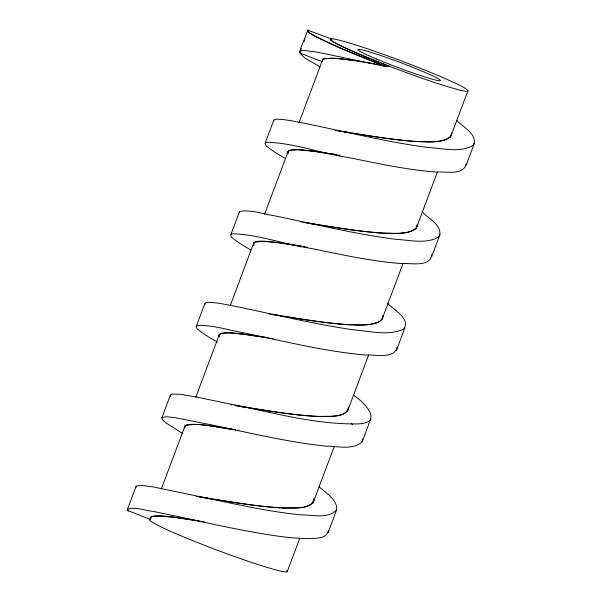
<?xml version="1.0" encoding="UTF-8"?>
<svg xmlns="http://www.w3.org/2000/svg" width="602" height="602" viewBox="0 0 602 602"><rect width="100%" height="100%" fill="white"/><g stroke="black" fill="none" stroke-linecap="round" stroke-linejoin="round"><path stroke-width="0.9" d="M417.359 224.516L416.223 227.849A76.74 20.543 19.5 0 1 415.658 228.579A76.74 20.468 18.9 0 1 414.936 229.242A76.89 20.393 18.4 0 1 414.086 229.859A76.89 20.257 17.9 0 1 413.107 230.431A76.74 20.047 17.3 0 1 412.001 230.95A76.74 19.851 16.8 0 1 410.767 231.416A76.89 19.663 16.3 0 1 409.42 231.838A76.89 19.407 15.8 0 1 407.945 232.206A76.74 19.083 15.3 0 1 406.35 232.53A76.74 18.775 14.9 0 1 404.642 232.801A76.89 18.474 14.4 0 1 402.821 233.027M451.771 132.959L450.635 136.293A76.74 20.543 19.5 0 1 450.078 137.023A76.74 20.468 18.9 0 1 449.355 137.685A76.89 20.393 18.4 0 1 448.498 138.302A76.89 20.257 17.9 0 1 447.519 138.874A76.74 20.047 17.3 0 1 446.413 139.393A76.74 19.851 16.8 0 1 445.187 139.86A76.89 19.663 16.3 0 1 443.832 140.281M353.63 395.273C364.774 402.497 384.407 423.274 357.535 423.906C311.603 424.523 266.859 410.865 222.108 402.392L195.793 396.876L180.239 394.272L172.014 394.039L170.449 394.92L170.697 396.327M217.224 342.011C210.986 338.301 204.59 334.75 198.908 330.197C197.358 329.302 194.469 325.863 197.825 325.373C213.552 325.095 228.88 330.22 244.262 332.929C284.558 341.311 324.749 351.47 365.865 355.06C374.85 354.247 394.603 359.514 397.192 347.053M250.808 249.973C244.736 246.338 238.497 242.877 233.012 238.369C231.258 237.459 229.121 233.922 232.507 233.764C259.274 234.569 285.077 244.638 311.407 248.468C341.477 254.684 371.615 261.351 402.294 263.631C410.549 262.833 430.866 267.551 431.499 254.781M307.411 30.529L309.165 32.651L315.207 36.278L339.498 47.701L385.814 66.544L389.148 66.16A73.527 4.62 20.6 0 1 331.04 38.829L307.81 30.213L299.503 51.576C302.731 59.199 313.379 61.916 319.639 66.86M285.22 158.416C279.26 154.857 273.165 151.441 267.739 147.084C266.362 146.188 263.337 143.028 266.408 142.313C294.747 142.809 322.115 153.916 350.003 157.807C378.681 163.684 407.449 169.922 436.713 172.074C445.194 171.284 463.871 175.874 466.023 163.94M273.609 120.799C274.617 118.067 278.944 119.535 281.194 119.354C289.186 120.167 297.049 121.822 304.921 123.38C346.15 131.853 387.109 142.147 428.902 147.603C443.268 148.333 459.762 152.961 472.991 145.496C479.049 135.345 462.614 126.661 456.873 120.603M328.045 532.725L336.646 509.834C337.587 499.397 325.78 493.128 319.21 486.83M286.68 570.576A73.504 4.613 20.6 0 1 218.029 550.469A73.504 4.613 20.6 0 1 150.372 519.511L127.489 510.413L127.383 509.495L136.037 486.476L136.744 485.867L142.501 485.498L153.563 486.995L203.145 497.312C235.344 504.152 267.566 511.437 300.353 514.838C311.926 514.657 327.819 519.451 336.638 509.856M161.765 418.044L170.374 395.16M196.169 326.683L204.77 303.792M265.256 142.892L273.857 120.009M231.01 234.298L239.611 211.407C251.606 209.376 263.902 214.417 275.784 216.028C315.621 224.35 355.255 234.14 395.672 239.303C409.653 239.98 425.734 244.389 438.572 237.053C444.637 226.901 428.195 218.217 422.453 212.16M301.399 48.589L299.751 52.991L322.446 61.72M304.048 41.546L305.041 38.904M307.69 31.861L308.352 30.1A98.006 6.155 20.6 0 0 385.814 66.544L317.435 52.163L304.507 50.523L301.098 50.696L299.525 51.531M149.755 519.714L150.741 517.073M161.336 488.907L185.16 425.516M195.748 397.35L219.241 334.84M230.16 305.786L253.984 242.403M264.579 214.229L288.403 150.846M298.991 122.673L323.146 58.409M287.184 571.689L299.758 538.241M312.995 503.024L334.17 446.684M347.407 411.467L368.59 355.12M382.157 319.03L403.001 263.563M415.907 229.234L437.413 172.006M450.319 137.677L467.859 91.015A73.504 4.613 20.6 0 0 368.108 49.018A73.504 4.613 20.6 0 0 361.463 55.053A73.504 4.613 20.6 0 0 467.859 91.015M396.327 350.612L404.928 327.729M431.589 256.903L440.197 234.012M182.812 433.568L165.934 422.897L162.359 419.617L161.915 417.69L165.655 416.734L174.896 417.607L213.507 425.283C250.853 433.192 288.132 442.169 326.164 446.172C337.76 446.142 352.757 450.394 362.171 441.755L370.779 418.872M465.88 165.956L474.481 143.065M136.037 486.476L136.022 487.357M362.171 441.755L362.78 438.61M127.428 509.367C135.284 506.32 144.608 510.654 152.773 511.324C184.867 517.743 216.69 525.463 248.897 531.355C267.965 534.742 287.146 538.143 306.553 538.594C313.582 538.007 326.751 539.828 328.391 530.52M239.543 211.468L239.333 212.852M127.677 510.774L128.64 510.752M331.98 58.198L324.267 58.823L322.619 59.869L322.363 61.434L322.702 59.771L324.636 58.71L333.388 58.251M332.176 58.198L334.441 58.311M333.591 58.266L336.232 58.439M334.659 58.326L337.165 58.522M336.465 58.462L338.128 58.605M337.406 58.544L338.866 58.68M338.377 58.627L340.13 58.808M339.114 58.703L341.176 58.921M340.393 58.83L342.245 59.041M341.439 58.943L344.171 59.267M342.515 59.071L352.283 60.358M344.735 59.335L345.307 59.41M346.76 59.598L347.647 59.711M348.249 59.794L348.851 59.876M349.16 59.914L350.394 60.087M351.967 60.313L358.228 61.238M353.893 60.591L352.922 60.448M357.55 61.133L359.259 61.396M358.912 61.344L360.997 61.667M360.297 61.554L365.993 62.45M198.231 496.673L199.646 496.898M387.545 65.911L389.148 66.16M337.301 130.664L338.738 130.89M302.889 222.221L304.319 222.447M235.495 405.56C263.751 409.849 291.97 415.403 320.603 416.449C329.437 415.696 345.984 418.668 348.528 407.155M201.083 497.124C228.504 501.338 255.895 506.575 283.662 507.922C293.174 507.147 310.993 510.925 314.109 498.712M365.632 62.397L369.681 63.037M384.753 65.468L386.74 65.784M385.942 65.656L387.944 65.972M340.183 131.123C365.828 135.111 391.443 139.837 417.382 141.508C428.278 141.304 441.71 144.021 450.635 136.293A76.89 20.634 20 0 0 451.131 135.533A76.89 20.656 20.5 0 0 451.462 134.72A76.74 20.603 21.1 0 0 451.666 133.855A76.74 20.558 21.6 0 0 451.726 133.253M305.771 222.68C331.852 226.721 357.904 231.574 384.302 233.132C394.777 232.899 407.697 235.367 416.223 227.849A76.89 20.634 20 0 0 416.719 227.097A76.89 20.656 20.5 0 0 417.051 226.277A76.74 20.603 21.1 0 0 417.246 225.411A76.74 20.558 21.6 0 0 417.314 224.809M271.359 314.236L274.301 314.703C298.509 318.503 322.717 322.853 347.196 324.538C357.942 324.787 369.628 326.307 379.591 321.385A76.89 20.393 18.4 0 0 380.524 320.806A76.74 20.468 18.9 0 0 381.247 320.136A76.74 20.543 19.5 0 0 381.841 319.421A76.89 20.634 20 0 0 382.3 318.654L382.94 315.598M368.936 62.924L371.931 63.398M372.691 63.526L374.978 63.895M376.513 64.143L378.064 64.391M340.055 155.369L312.935 151.23L297.96 149.77L289.848 150.38L288.14 151.531L288.034 153.277M301.602 246.278L277.349 242.636L262.765 241.297L255.09 242.072L253.615 243.298L253.735 245.134M303.107 246.519L305.635 246.925M306.659 247.091L307.69 247.256M267.183 337.835L242.93 334.193L228.354 332.853L220.678 333.628L219.196 334.862L219.316 336.691M268.688 338.076L270.208 338.316M271.735 338.565L273.278 338.813M235.796 429.873C219.218 428.406 201.933 421.987 185.431 425.637A76.74 11.152 19.8 0 0 185.01 425.99A76.74 11.182 20.3 0 0 184.776 426.412L184.709 427.668M237.323 430.121L238.859 430.37M201.377 521.437L175.28 517.464L160.298 515.997L152.193 516.614L150.628 517.562L150.289 519.225M202.392 521.595L204.447 521.926M387.259 303.107C392.91 309.112 411.964 319.399 403.31 329.302C387.876 336.014 370.147 331.168 354.021 329.911C313.303 324.087 273.353 314.078 233.087 305.884C225.712 304.477 218.338 302.926 210.843 302.354C209.142 302.392 204.093 301.572 205.004 304.589M351.402 423.417L352.644 424.53M308.961 30.92L308.352 30.1M331.702 40.101L331.047 38.829M330.965 38.799A76.74 11.039 22.2 0 0 331.19 39.401A76.89 10.949 22.8 0 0 331.551 40.048M150.402 519.345A76.379 11.039 21.9 0 1 150.304 518.977A77.161 11.212 21.4 0 1 150.274 518.45A77.327 11.265 20.8 0 1 150.365 517.976A76.883 11.205 20.3 0 1 150.598 517.547A76.514 11.114 19.8 0 1 150.951 517.171A76.612 11.069 19.3 0 1 151.441 516.847A76.695 10.994 18.8 0 1 152.058 516.561A76.747 10.874 18.2 0 1 152.81 516.328A76.89 10.746 17.7 0 1 153.683 516.147A77.018 10.58 17.2 0 1 154.691 516.004M154.684 516.004A76.966 10.362 16.7 0 1 155.82 515.906M155.813 515.906A76.732 10.099 16.2 0 1 157.077 515.854A76.68 9.828 15.8 0 1 158.446 515.839A76.845 9.549 15.3 0 1 159.936 515.869A76.868 9.233 14.8 0 1 161.547 515.944A76.747 8.864 14.4 0 1 163.27 516.049A76.763 8.496 13.9 0 1 165.106 516.192A76.906 8.112 13.5 0 1 167.04 516.373A76.898 7.683 13.1 0 1 169.087 516.591M169.057 516.584A76.74 7.224 12.7 0 1 171.231 516.832A76.732 6.757 12.3 0 1 173.474 517.11M173.414 517.103A76.883 6.276 11.9 0 1 175.799 517.411M175.731 517.404A76.89 5.764 11.6 0 1 178.207 517.743M178.132 517.735A76.747 5.222 11.2 0 1 180.705 518.096M180.608 518.081A76.747 4.673 10.9 0 1 183.264 518.472M183.128 518.457A76.89 4.109 10.6 0 1 185.883 518.871M185.709 518.841A76.89 3.522 10.4 0 1 188.546 519.278M188.313 519.24A76.74 2.912 10.1 0 1 191.24 519.699M190.887 519.639A76.74 2.295 9.9 0 1 193.897 520.12M193.287 520.023A76.89 1.671 9.6 0 1 196.41 520.519M195.056 520.301A76.89 1.031 9.4 0 1 198.359 520.828M184.814 427.789A76.74 11.092 21.9 0 1 184.716 427.412A76.89 11.175 21.4 0 1 184.686 426.893A76.89 11.205 20.8 0 1 184.784 426.419L185.431 425.637A76.89 11.107 19.3 0 1 185.852 425.283A76.89 11.017 18.8 0 1 186.477 425.004A76.74 10.874 18.2 0 1 187.222 424.771A76.74 10.723 17.7 0 1 188.102 424.591A76.89 10.565 17.2 0 1 189.103 424.448A76.89 10.354 16.7 0 1 190.232 424.35A76.74 10.099 16.2 0 1 191.489 424.297A76.74 9.828 15.7 0 1 192.858 424.282A76.89 9.557 15.3 0 1 194.348 424.312A76.89 9.233 14.8 0 1 195.959 424.38A76.74 8.864 14.4 0 1 197.682 424.493M197.667 424.493A76.74 8.496 13.9 0 1 199.518 424.636A76.89 8.112 13.5 0 1 201.459 424.816M201.429 424.816A76.89 7.683 13.1 0 1 203.499 425.027A76.74 7.224 12.7 0 1 205.651 425.275A76.74 6.757 12.3 0 1 207.886 425.554M207.833 425.546A76.89 6.276 11.9 0 1 210.211 425.855M210.143 425.847A76.89 5.764 11.6 0 1 212.626 426.186A76.74 5.222 11.2 0 1 215.117 426.54M215.019 426.525A76.74 4.673 10.9 0 1 217.676 426.916M217.548 426.893A76.89 4.109 10.6 0 1 220.294 427.307M220.121 427.285A76.89 3.522 10.4 0 1 222.958 427.721M222.732 427.683A76.74 2.912 10.1 0 1 225.652 428.142M225.298 428.082A76.74 2.295 9.9 0 1 228.316 428.564M227.699 428.466A76.89 1.671 9.6 0 1 230.829 428.963M230.558 428.917A76.89 1.031 9.4 0 1 232.778 429.271M219.482 336.842A76.74 11.002 22.4 0 1 219.301 336.428A76.74 11.092 21.9 0 1 219.136 335.856A76.89 11.175 21.4 0 1 219.098 335.329A76.89 11.205 20.8 0 1 219.196 334.855A76.74 11.182 20.3 0 1 219.421 334.434A76.74 11.152 19.8 0 1 219.783 334.057A76.89 11.107 19.3 0 1 220.272 333.726A76.89 11.017 18.8 0 1 220.889 333.448A76.74 10.874 18.2 0 1 221.641 333.215A76.74 10.723 17.7 0 1 222.514 333.026A76.89 10.565 17.2 0 1 223.515 332.891A76.89 10.354 16.7 0 1 224.644 332.793A76.74 10.099 16.2 0 1 225.9 332.74M225.893 332.74A76.74 9.828 15.7 0 1 227.27 332.725A76.89 9.557 15.3 0 1 228.768 332.755A76.89 9.233 14.8 0 1 230.378 332.823A76.74 8.864 14.4 0 1 232.101 332.936M232.079 332.936A76.74 8.496 13.9 0 1 233.93 333.079A76.89 8.112 13.5 0 1 235.871 333.26M235.841 333.252A76.89 7.683 13.1 0 1 237.918 333.47A76.74 7.224 12.7 0 1 240.063 333.719A76.74 6.757 12.3 0 1 242.297 333.997M242.245 333.99A76.89 6.276 11.9 0 1 244.623 334.298M244.562 334.291A76.89 5.764 11.6 0 1 247.038 334.629M246.963 334.622A76.74 5.222 11.2 0 1 249.529 334.983M249.431 334.968A76.74 4.673 10.9 0 1 252.095 335.359M251.96 335.337A76.89 4.109 10.6 0 1 254.706 335.75M254.541 335.728A76.89 3.522 10.4 0 1 257.37 336.164M257.144 336.127A76.74 2.912 10.1 0 1 260.064 336.586M259.71 336.526A76.74 2.295 9.9 0 1 262.728 337M262.111 336.902A76.89 1.671 9.6 0 1 265.241 337.406M263.879 337.188A76.89 1.031 9.4 0 1 267.19 337.714M253.893 245.285A76.74 11.002 22.4 0 1 253.713 244.871A76.74 11.092 21.9 0 1 253.547 244.299A76.89 11.175 21.4 0 1 253.51 243.772A76.89 11.205 20.8 0 1 253.608 243.298A76.74 11.182 20.3 0 1 253.833 242.877A76.74 11.152 19.8 0 1 254.194 242.501A76.89 11.107 19.3 0 1 254.684 242.17A76.89 11.017 18.8 0 1 255.301 241.891A76.74 10.874 18.2 0 1 256.053 241.658A76.74 10.723 17.7 0 1 256.926 241.47A76.89 10.565 17.2 0 1 257.934 241.327A76.89 10.354 16.7 0 1 259.063 241.236A76.74 10.099 16.2 0 1 260.312 241.184A76.74 9.828 15.7 0 1 261.689 241.169A76.89 9.557 15.3 0 1 263.179 241.199A76.89 9.233 14.8 0 1 264.79 241.267A76.74 8.864 14.4 0 1 266.513 241.379A76.74 8.496 13.9 0 1 268.349 241.522A76.89 8.112 13.5 0 1 270.283 241.703A76.89 7.683 13.1 0 1 272.33 241.914A76.74 7.224 12.7 0 1 274.474 242.162A76.74 6.757 12.3 0 1 276.717 242.44M276.657 242.433A76.89 6.276 11.9 0 1 279.042 242.741M278.974 242.734A76.89 5.764 11.6 0 1 281.45 243.073M281.375 243.057A76.74 5.222 11.2 0 1 283.948 243.426M283.851 243.411A76.74 4.673 10.9 0 1 286.507 243.802M286.371 243.78A76.89 4.109 10.6 0 1 289.118 244.194M288.952 244.171A76.89 3.522 10.4 0 1 291.789 244.608M291.556 244.57A76.74 2.912 10.1 0 1 294.476 245.022M294.13 244.969A76.74 2.295 9.9 0 1 297.14 245.443M296.53 245.345A76.89 1.671 9.6 0 1 299.653 245.842M298.299 245.631A76.89 1.031 9.4 0 1 301.602 246.158M288.125 153.314A76.74 11.092 21.9 0 1 287.959 152.742A76.89 11.175 21.4 0 1 287.929 152.216A76.89 11.205 20.8 0 1 288.027 151.742A76.74 11.182 20.3 0 1 288.253 151.32A76.74 11.152 19.8 0 1 288.606 150.944A76.89 11.107 19.3 0 1 289.095 150.613A76.89 11.017 18.8 0 1 289.72 150.334A76.74 10.874 18.2 0 1 290.465 150.101A76.74 10.723 17.7 0 1 291.345 149.913A76.89 10.565 17.2 0 1 292.346 149.77A76.89 10.354 16.7 0 1 293.475 149.672A76.74 10.099 16.2 0 1 294.732 149.62A76.74 9.828 15.7 0 1 296.101 149.612A76.89 9.557 15.3 0 1 297.591 149.642A76.89 9.233 14.8 0 1 299.202 149.71A76.74 8.864 14.4 0 1 300.925 149.823A76.74 8.496 13.9 0 1 302.761 149.966M302.731 149.958A76.89 8.112 13.5 0 1 304.702 150.146A76.89 7.683 13.1 0 1 306.742 150.357A76.74 7.224 12.7 0 1 308.894 150.605M308.849 150.598A76.74 6.757 12.3 0 1 311.129 150.884M311.068 150.869A76.89 6.276 11.9 0 1 313.454 151.185A76.89 5.764 11.6 0 1 315.869 151.516M315.794 151.501A76.74 5.222 11.2 0 1 318.36 151.87M318.262 151.855A76.74 4.673 10.9 0 1 320.919 152.246M320.791 152.223A76.89 4.109 10.6 0 1 323.537 152.637M323.364 152.615A76.89 3.522 10.4 0 1 326.201 153.043M325.975 153.013A76.74 2.912 10.1 0 1 328.895 153.465M328.541 153.412A76.74 2.295 9.9 0 1 331.559 153.886M330.942 153.788A76.89 1.671 9.6 0 1 334.065 154.285M332.71 154.067A76.89 1.031 9.4 0 1 336.021 154.601M443.832 140.274A76.89 19.407 15.8 0 1 442.357 140.65A76.74 19.083 15.3 0 1 440.762 140.966A76.74 18.775 14.9 0 1 439.054 141.244A76.89 18.474 14.4 0 1 437.233 141.47A76.89 18.105 13.9 0 1 435.299 141.651A76.74 17.684 13.5 0 1 433.259 141.786A76.74 17.27 13.1 0 1 431.115 141.876A76.89 16.864 12.7 0 1 428.872 141.929M428.88 141.929A76.89 16.404 12.3 0 1 426.532 141.929A76.74 15.893 11.9 0 1 424.101 141.891A76.74 15.389 11.6 0 1 421.581 141.816A76.89 14.892 11.2 0 1 418.977 141.703A76.89 14.343 10.9 0 1 416.291 141.553A76.74 13.756 10.6 0 1 413.529 141.365M413.544 141.365A76.74 13.176 10.3 0 1 410.699 141.139A76.89 12.612 10.1 0 1 407.81 140.891A76.89 11.995 9.8 0 1 404.853 140.605A76.74 11.348 9.6 0 1 401.835 140.289A76.74 10.716 9.4 0 1 398.772 139.95M398.795 139.95A76.89 10.083 9.2 0 1 395.664 139.581M395.687 139.581A76.89 9.421 9.1 0 1 392.512 139.19A76.74 8.737 8.9 0 1 389.328 138.776A76.74 8.067 8.8 0 1 386.108 138.347A76.89 7.397 8.7 0 1 382.864 137.896A76.89 6.712 8.7 0 1 379.591 137.429A76.74 6.005 8.6 0 1 376.303 136.94A76.74 5.313 8.6 0 1 372.999 136.443A76.89 4.628 8.6 0 1 369.673 135.939A76.89 3.936 8.6 0 1 366.332 135.42M366.287 135.412A76.74 3.236 8.7 0 1 362.953 134.886M362.848 134.871A76.74 2.551 8.7 0 1 359.499 134.336M359.251 134.299A76.89 1.866 8.8 0 1 355.88 133.757M355.21 133.652A76.89 1.181 8.9 0 1 351.756 133.095M348.37 132.545A76.74 0.512 9.1 0 1 344.525 131.928M347.994 132.493A76.89 0.813 9.4 0 1 350.695 132.929M343.787 131.815A76.89 1.46 9.6 0 1 346.586 132.259M341.274 131.409A76.74 2.092 9.8 0 1 343.148 131.71M338.136 130.912A76.74 2.709 10 0 1 339.987 131.206M402.821 233.027A76.89 18.105 13.9 0 1 400.887 233.207A76.74 17.684 13.5 0 1 398.848 233.343A76.74 17.27 13.1 0 1 396.703 233.433M396.71 233.433A76.89 16.864 12.7 0 1 394.461 233.486A76.89 16.404 12.3 0 1 392.12 233.486A76.74 15.893 11.9 0 1 389.69 233.448A76.74 15.389 11.6 0 1 387.169 233.373A76.89 14.892 11.2 0 1 384.565 233.26M384.573 233.26A76.89 14.343 10.9 0 1 381.879 233.109A76.74 13.756 10.6 0 1 379.117 232.921M379.132 232.921A76.74 13.176 10.3 0 1 376.288 232.703M376.303 232.703A76.89 12.612 10.1 0 1 373.39 232.447A76.89 11.995 9.8 0 1 370.441 232.161A76.74 11.348 9.6 0 1 367.423 231.845A76.74 10.716 9.4 0 1 364.36 231.507A76.89 10.083 9.2 0 1 361.253 231.138A76.89 9.421 9.1 0 1 358.1 230.747A76.74 8.737 8.9 0 1 354.909 230.333A76.74 8.067 8.8 0 1 351.696 229.904A76.89 7.397 8.7 0 1 348.453 229.452M348.468 229.452A76.89 6.712 8.7 0 1 345.179 228.986A76.74 6.005 8.6 0 1 341.891 228.497A76.74 5.313 8.6 0 1 338.587 228.007A76.89 4.628 8.6 0 1 335.261 227.496A76.89 3.936 8.6 0 1 331.913 226.977M331.868 226.969A76.74 3.236 8.7 0 1 328.534 226.442M328.429 226.427A76.74 2.551 8.7 0 1 325.088 225.9M324.839 225.855A76.89 1.866 8.8 0 1 321.468 225.321M320.791 225.208A76.89 1.181 8.9 0 1 317.344 224.651M313.958 224.11A76.74 0.512 9.1 0 1 310.113 223.485M313.582 224.049A76.89 0.813 9.4 0 1 316.283 224.486M309.368 223.372A76.89 1.46 9.6 0 1 312.167 223.816M306.862 222.966A76.74 2.092 9.8 0 1 308.736 223.267M303.717 222.469A76.74 2.709 10 0 1 305.575 222.763M382.895 315.741A76.89 20.528 22.1 0 1 382.902 316.058A76.74 20.558 21.6 0 1 382.834 316.968A76.74 20.603 21.1 0 1 382.631 317.833A76.89 20.656 20.5 0 1 382.3 318.654L379.591 321.385A76.89 20.257 17.9 0 1 378.696 321.987A76.74 20.047 17.3 0 1 377.589 322.506A76.74 19.851 16.8 0 1 376.355 322.973A76.89 19.663 16.3 0 1 375.001 323.394A76.89 19.407 15.8 0 1 373.526 323.763A76.74 19.083 15.3 0 1 371.938 324.087A76.74 18.775 14.9 0 1 370.222 324.358A76.89 18.474 14.4 0 1 368.401 324.583A76.89 18.105 13.9 0 1 366.475 324.764A76.74 17.684 13.5 0 1 364.428 324.899A76.74 17.27 13.1 0 1 362.291 324.99A76.89 16.864 12.7 0 1 360.049 325.042A76.89 16.404 12.3 0 1 357.708 325.042A76.74 15.893 11.9 0 1 355.27 325.012A76.74 15.389 11.6 0 1 352.749 324.929A76.89 14.892 11.2 0 1 350.146 324.817A76.89 14.343 10.9 0 1 347.467 324.666A76.74 13.756 10.6 0 1 344.705 324.478A76.74 13.176 10.3 0 1 341.876 324.26A76.89 12.612 10.1 0 1 338.979 324.004A76.89 11.995 9.8 0 1 336.021 323.718A76.74 11.348 9.6 0 1 333.011 323.402A76.74 10.716 9.4 0 1 329.949 323.063A76.89 10.083 9.2 0 1 326.841 322.695A76.89 9.421 9.1 0 1 323.688 322.303A76.74 8.737 8.9 0 1 320.497 321.889A76.74 8.067 8.8 0 1 317.277 321.46A76.89 7.397 8.7 0 1 314.033 321.009A76.89 6.712 8.7 0 1 310.767 320.542A76.74 6.005 8.6 0 1 307.479 320.061A76.74 5.313 8.6 0 1 304.168 319.564A76.89 4.628 8.6 0 1 300.849 319.052A76.89 3.936 8.6 0 1 297.501 318.533M297.456 318.526A76.74 3.236 8.7 0 1 294.122 318.007M294.017 317.984A76.74 2.551 8.7 0 1 290.668 317.457M290.427 317.42A76.89 1.866 8.8 0 1 287.056 316.878M286.379 316.765A76.89 1.181 8.9 0 1 282.932 316.208M279.546 315.666A76.74 0.512 9.1 0 1 275.701 315.042M279.162 315.606A76.89 0.813 9.4 0 1 281.871 316.042M274.956 314.929A76.89 1.46 9.6 0 1 277.755 315.38M272.45 314.522A76.74 2.092 9.8 0 1 274.324 314.823M348.483 407.298A76.89 20.528 22.1 0 1 348.49 407.614A76.74 20.558 21.6 0 1 348.423 408.525A76.74 20.603 21.1 0 1 348.219 409.39A76.89 20.656 20.5 0 1 347.888 410.21A76.89 20.634 20 0 1 347.429 410.978A76.74 20.543 19.5 0 1 346.835 411.693A76.74 20.468 18.9 0 1 346.112 412.362A76.89 20.393 18.4 0 1 345.262 412.98A76.89 20.257 17.9 0 1 344.276 413.544A76.74 20.047 17.3 0 1 343.17 414.063A76.74 19.851 16.8 0 1 341.944 414.53A76.89 19.663 16.3 0 1 340.589 414.951A76.89 19.407 15.8 0 1 339.114 415.32A76.74 19.083 15.3 0 1 337.519 415.643A76.74 18.775 14.9 0 1 335.811 415.914A76.89 18.474 14.4 0 1 333.99 416.14A76.89 18.105 13.9 0 1 332.056 416.321A76.74 17.684 13.5 0 1 330.016 416.456M330.024 416.456A76.74 17.27 13.1 0 1 327.872 416.546A76.89 16.864 12.7 0 1 325.629 416.599A76.89 16.404 12.3 0 1 323.289 416.607A76.74 15.893 11.9 0 1 320.858 416.569A76.74 15.389 11.6 0 1 318.338 416.494A76.89 14.892 11.2 0 1 315.734 416.373A76.89 14.343 10.9 0 1 313.048 416.223A76.74 13.756 10.6 0 1 310.293 416.035A76.74 13.176 10.3 0 1 307.456 415.816A76.89 12.612 10.1 0 1 304.567 415.561A76.89 11.995 9.8 0 1 301.61 415.275M301.625 415.275A76.74 11.348 9.6 0 1 298.592 414.959M298.615 414.966A76.74 10.716 9.4 0 1 295.529 414.62A76.89 10.083 9.2 0 1 292.421 414.251A76.89 9.421 9.1 0 1 289.276 413.86A76.74 8.737 8.9 0 1 286.085 413.446M286.1 413.454A76.74 8.067 8.8 0 1 282.865 413.017A76.89 7.397 8.7 0 1 279.621 412.566A76.89 6.712 8.7 0 1 276.356 412.099A76.74 6.005 8.6 0 1 273.06 411.617A76.74 5.313 8.6 0 1 269.756 411.121A76.89 4.628 8.6 0 1 266.43 410.609M266.415 410.609A76.89 3.936 8.6 0 1 263.089 410.09M263.044 410.082A76.74 3.236 8.7 0 1 259.71 409.563M259.605 409.541A76.74 2.551 8.7 0 1 256.256 409.014M256.008 408.976A76.89 1.866 8.8 0 1 252.637 408.434M251.967 408.322A76.89 1.181 8.9 0 1 248.513 407.772M245.127 407.223A76.74 0.512 9.1 0 1 241.282 406.598M244.751 407.163A76.89 0.813 9.4 0 1 247.452 407.599M241.47 406.636A76.89 1.46 9.6 0 1 243.343 406.937M237.105 405.936A76.74 2.092 9.8 0 1 239.905 406.38M231.01 404.98A76.89 3.319 10.3 0 1 231.913 405.116M314.071 498.855A76.89 20.528 22.1 0 1 314.078 499.171A76.74 20.558 21.6 0 1 314.003 500.081A76.74 20.603 21.1 0 1 313.808 500.947A76.89 20.656 20.5 0 1 313.476 501.767A76.89 20.634 20 0 1 313.01 502.535A76.74 20.543 19.5 0 1 312.415 503.249A76.74 20.468 18.9 0 1 311.693 503.919A76.89 20.393 18.4 0 1 310.843 504.536A76.89 20.257 17.9 0 1 309.864 505.101A76.74 20.047 17.3 0 1 308.758 505.62M308.758 505.62A76.74 19.851 16.8 0 1 307.524 506.086A76.89 19.663 16.3 0 1 306.177 506.508A76.89 19.407 15.8 0 1 304.702 506.876A76.74 19.083 15.3 0 1 303.107 507.2A76.74 18.775 14.9 0 1 301.399 507.471A76.89 18.474 14.4 0 1 299.578 507.704A76.89 18.105 13.9 0 1 297.644 507.885A76.74 17.684 13.5 0 1 295.605 508.02A76.74 17.27 13.1 0 1 293.46 508.111A76.89 16.864 12.7 0 1 291.217 508.156A76.89 16.404 12.3 0 1 288.877 508.163A76.74 15.893 11.9 0 1 286.447 508.126A76.74 15.389 11.6 0 1 283.926 508.05M283.933 508.05A76.89 14.892 11.2 0 1 281.322 507.937A76.89 14.343 10.9 0 1 278.636 507.779A76.74 13.756 10.6 0 1 275.874 507.591A76.74 13.176 10.3 0 1 273.045 507.373A76.89 12.612 10.1 0 1 270.155 507.117A76.89 11.995 9.8 0 1 267.198 506.831A76.74 11.348 9.6 0 1 264.18 506.523A76.74 10.716 9.4 0 1 261.118 506.177A76.89 10.083 9.2 0 1 258.01 505.815A76.89 9.421 9.1 0 1 254.857 505.424M254.872 505.424A76.74 8.737 8.9 0 1 251.666 505.01A76.74 8.067 8.8 0 1 248.453 504.574M248.468 504.574A76.89 7.397 8.7 0 1 245.21 504.122A76.89 6.712 8.7 0 1 241.936 503.656A76.74 6.005 8.6 0 1 238.648 503.174A76.74 5.313 8.6 0 1 235.344 502.678A76.89 4.628 8.6 0 1 232.018 502.173M232.003 502.166A76.89 3.936 8.6 0 1 228.67 501.647A76.74 3.236 8.7 0 1 225.291 501.12M225.186 501.105A76.74 2.551 8.7 0 1 221.845 500.571M221.596 500.533A76.89 1.866 8.8 0 1 218.225 499.991M217.548 499.886A76.89 1.181 8.9 0 1 214.101 499.329M210.715 498.78A76.74 0.512 9.1 0 1 206.87 498.155M210.339 498.719A76.89 0.813 9.4 0 1 213.04 499.156M206.125 498.042A76.89 1.46 9.6 0 1 208.924 498.494M203.619 497.643A76.74 2.092 9.8 0 1 205.493 497.937M199.555 496.996A76.74 2.709 10 0 1 201.399 497.29M196.591 496.537A76.89 3.319 10.3 0 1 197.494 496.68M335.156 130.446A76.89 3.319 10.3 0 1 336.067 130.589M300.737 222.003A76.89 3.319 10.3 0 1 301.647 222.146M269.305 314.026A76.74 2.709 10 0 1 270.23 314.176M234.893 405.582A76.74 2.709 10 0 1 235.818 405.733M376.536 59.041A44.104 2.769 20.6 0 0 440.371 80.623A44.104 2.769 20.6 0 0 380.524 55.422A44.104 2.769 20.6 0 0 376.536 59.041"/></g></svg>
